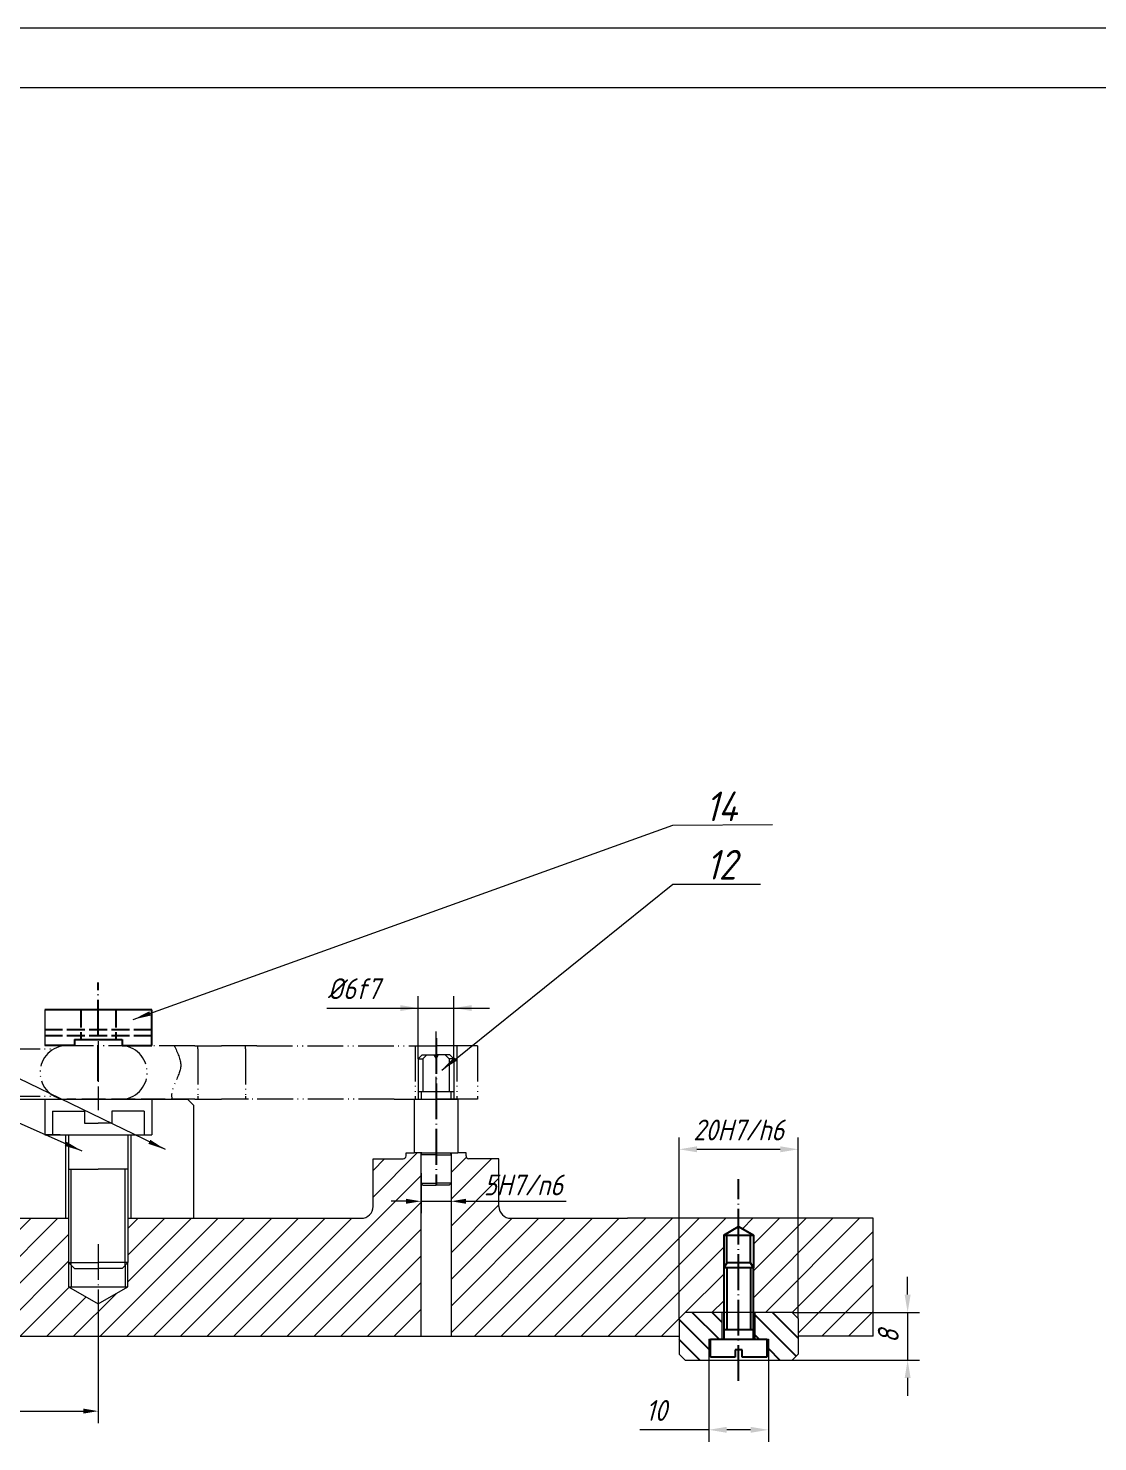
# Model space of a CAD drawing. Header units: millimetres. Extents: x 0 to 841, y 0 to 594.
# Drawn here: x 335.2 to 514.9, y 356.6 to 594 of the extents above; entities that cross this region are included whole.
import ezdxf

# ---------------------------------------------------------------- set-up
doc = ezdxf.new("R2010")
doc.units = ezdxf.units.MM
for name, pattern in [('双点画线-25', [8.5, 6, -0.75, 0.125, -0.75, 0.125, -0.75]), ('点画线-25', [7.625, 6, -0.75, 0.125, -0.75]), ('虚线', [5, 4, -1]), ('虚线-25', [3.75, 3, -0.75])]:
    doc.linetypes.add(name, pattern=pattern)
doc.layers.get('0').update_dxf_attribs({"lineweight": 18})
for name, color, linetype, lineweight in [('剖面符号', 6, 'Continuous', 18), ('剖面线', 3, 'Continuous', 25), ('图框标题栏-粗线', 3, 'Continuous', 18), ('图框标题栏-细线', 7, 'Continuous', 18), ('尺寸', 2, 'Continuous', 18), ('粗实线', 7, 'Continuous', 50), ('细双点画线', 6, '双点画线-25', 25), ('细实线', 7, 'Continuous', 18), ('细点画线', 1, '点画线-25', 25), ('细虚线', 2, '虚线-25', 25), ('虚线', 2, '虚线', 18)]:
    doc.layers.add(name, color=color, linetype=linetype, lineweight=lineweight)
doc.styles.add('工程字体', font='gbeitc.shx', dxfattribs={"bigfont": 'gbcbig.shx'})
doc.styles.add('汉字', font='gbeitc.shx', dxfattribs={"bigfont": 'gbcbig.shx'})
doc.dimstyles.new('GB', dxfattribs={"dimtxt": 3.5, "dimasz": 3, "dimexe": 2, "dimexo": 0, "dimgap": 1.5, "dimtad": 1, "dimdec": 3, "dimdsep": 46, "dimtxsty": '汉字', "dimcen": 0, "dimdle": 6, "dimclrd": 256, "dimclre": 256, "dimclrt": 256, "dimadec": 1, "dimazin": 2, "dimtfac": 0.7, "dimtdec": 3, "dimtmove": 0, "dimatfit": 3, "dimfxl": 1, "dimtolj": 1, "dimarcsym": 0})
doc.dimstyles.new('国标', dxfattribs={"dimtxt": 3.5, "dimasz": 2.5, "dimexe": 2, "dimexo": 0, "dimgap": 1, "dimtad": 1, "dimdec": 3, "dimdsep": 46, "dimtxsty": '工程字体', "dimcen": 2.5, "dimdle": 5, "dimclrd": 256, "dimclre": 256, "dimclrt": 256, "dimazin": 2, "dimtfac": 0.7, "dimtdec": 3, "dimtmove": 0, "dimatfit": 2, "dimfxl": 1, "dimtolj": 1, "dimarcsym": 0})

# ---------------------------------------------------------------- blocks, each defined once
blk = doc.blocks.new('*X1')
at = {"layer": '尺寸', "lineweight": 0}
for points in [[(398.72, 397.37), (398.72, 396.54), (401.22, 396.95)], [(408.76, 397.37), (408.76, 396.54), (406.26, 396.95)]]:
    blk.add_hatch(color=256, dxfattribs=at).paths.add_polyline_path(points, flags=0)
at = {"layer": '尺寸'}
for p, q in [((401.22, 401.65), (401.22, 394.95)), ((406.26, 401.65), (406.26, 394.95)), ((398.72, 396.95), (396.22, 396.95)), ((401.22, 396.95), (406.26, 396.95)), ((408.76, 396.95), (425.59, 396.95))]:
    blk.add_line(p, q, dxfattribs=at)
at = {"layer": '尺寸', "lineweight": 0, "insert": (418.42, 399.7), "char_height": 3.5, "width": 58.5, "attachment_point": 5, "style": '工程字体'}
blk.add_mtext('5H7/n6', dxfattribs=at)
blk = doc.blocks.new('*X10')
at = {"layer": '尺寸', "lineweight": 0}
for points in [[(308.72, 362.12), (308.72, 361.29), (306.22, 361.7)], [(344.49, 362.12), (344.49, 361.29), (346.99, 361.7)]]:
    blk.add_hatch(color=256, dxfattribs=at).paths.add_polyline_path(points, flags=0)
at = {"layer": '尺寸'}
for p, q in [((306.22, 392.06), (306.22, 359.7)), ((346.99, 377.49), (346.99, 359.7)), ((308.72, 361.7), (344.49, 361.7))]:
    blk.add_line(p, q, dxfattribs=at)
at = {"layer": '尺寸', "lineweight": 0, "insert": (326.6, 364.45), "char_height": 3.5, "width": 17, "attachment_point": 5, "style": '工程字体'}
blk.add_mtext('40', dxfattribs=at)
blk = doc.blocks.new('*X16')
at = {"layer": '尺寸', "lineweight": 0}
for points in [[(452.59, 359.06), (452.59, 358.06), (449.59, 358.56)], [(456.59, 359.06), (456.59, 358.06), (459.59, 358.56)]]:
    blk.add_hatch(color=256, dxfattribs=at).paths.add_polyline_path(points, flags=0)
at = {"layer": '尺寸'}
for p, q in [((449.59, 370.27), (449.59, 356.56)), ((459.59, 370.27), (459.59, 356.56)), ((449.59, 358.56), (438, 358.56)), ((456.59, 358.56), (452.59, 358.56))]:
    blk.add_line(p, q, dxfattribs=at)
at = {"layer": '尺寸', "lineweight": 0, "insert": (440.74, 361.81), "char_height": 3.5, "width": 15.5, "attachment_point": 5, "style": '汉字'}
blk.add_mtext('10', dxfattribs=at)
blk = doc.blocks.new('*X17')
at = {"layer": '尺寸', "lineweight": 0}
for points in [[(482.48, 381.27), (483.48, 381.27), (482.98, 378.27)], [(482.48, 367.27), (483.48, 367.27), (482.98, 370.27)]]:
    blk.add_hatch(color=256, dxfattribs=at).paths.add_polyline_path(points, flags=0)
at = {"layer": '尺寸'}
for p, q in [((482.98, 381.27), (482.98, 384.27)), ((463.59, 378.27), (484.98, 378.27)), ((482.98, 378.27), (482.98, 370.27)), ((463.59, 370.27), (484.98, 370.27)), ((482.98, 367.27), (482.98, 364.27))]:
    blk.add_line(p, q, dxfattribs=at)
at = {"layer": '尺寸', "lineweight": 0, "insert": (479.73, 374.27), "char_height": 3.5, "width": 7, "attachment_point": 5, "rotation": 90, "style": '汉字'}
blk.add_mtext('8', dxfattribs=at)
blk = doc.blocks.new('*X18')
at = {"layer": '尺寸', "lineweight": 0}
for points in [[(447.59, 406.18), (447.59, 405.18), (444.59, 405.68)], [(461.59, 406.18), (461.59, 405.18), (464.59, 405.68)]]:
    blk.add_hatch(color=256, dxfattribs=at).paths.add_polyline_path(points, flags=0)
at = {"layer": '尺寸'}
for p, q in [((444.59, 377.27), (444.59, 407.68)), ((464.59, 377.27), (464.59, 407.68)), ((447.59, 405.68), (461.59, 405.68))]:
    blk.add_line(p, q, dxfattribs=at)
at = {"layer": '尺寸', "lineweight": 0, "insert": (454.59, 408.93), "char_height": 3.5, "width": 68.5, "attachment_point": 5, "style": '汉字'}
blk.add_mtext('20H7/h6', dxfattribs=at)
blk = doc.blocks.new('*X34')
at = {"layer": '尺寸', "linetype": 'Continuous', "lineweight": 0}
for points in [[(400.74, 429.41), (397.74, 429.91), (397.74, 428.91)], [(406.74, 429.41), (409.74, 429.91), (409.74, 428.91)]]:
    blk.add_hatch(color=256, dxfattribs=at).paths.add_polyline_path(points, flags=0)
for p, q in [((400.74, 420.9), (400.74, 431.41)), ((406.74, 420.9), (406.74, 431.41)), ((385.4, 429.41), (412.74, 429.41))]:
    blk.add_line(p, q, dxfattribs=at)
at = {"layer": '尺寸', "color": 2, "lineweight": 0, "insert": (389.9, 432.66), "char_height": 3.5, "width": 18, "attachment_point": 5, "style": '汉字'}
blk.add_mtext('%%C6f7', dxfattribs=at)
blk = doc.blocks.new('*X46')
at = {"layer": '尺寸', "linetype": 'Continuous', "lineweight": 0}
blk.add_hatch(color=256, dxfattribs=at).paths.add_polyline_path([(344.26, 405.38), (341.36, 406.26), (341.67, 406.95)], flags=0)
for p, q in [((125.9, 502.74), (114.98, 502.74)), ((344.26, 405.38), (125.9, 502.74))]:
    blk.add_line(p, q, dxfattribs=at)
at = {"layer": '尺寸', "lineweight": 0}
blk.add_line((114.98, 502.74), (114.98, 502.74), dxfattribs=at)
blk = doc.blocks.new('*X47')
at = {"layer": '尺寸', "linetype": 'Continuous', "lineweight": 0}
blk.add_hatch(color=256, dxfattribs=at).paths.add_polyline_path([(358.28, 405.63), (355.41, 406.6), (355.74, 407.28)], flags=0)
for p, q in [((125.9, 518.02), (114.98, 518.02)), ((358.28, 405.63), (125.9, 518.02))]:
    blk.add_line(p, q, dxfattribs=at)
at = {"layer": '尺寸', "lineweight": 0}
blk.add_line((114.98, 518.02), (114.98, 518.02), dxfattribs=at)
blk = doc.blocks.new('*X49')
at = {"layer": '尺寸', "linetype": 'Continuous', "lineweight": 0}
blk.add_hatch(color=256, dxfattribs=at).paths.add_polyline_path([(404.69, 418.99), (406.79, 421.16), (407.26, 420.57)], flags=0)
for p, q in [((404.69, 418.99), (443.55, 450.22)), ((443.55, 450.22), (458.27, 450.22))]:
    blk.add_line(p, q, dxfattribs=at)
at = {"layer": '尺寸', "lineweight": 0}
blk.add_line((458.27, 450.22), (458.27, 450.22), dxfattribs=at)
blk = doc.blocks.new('*X51')
at = {"layer": '尺寸', "linetype": 'Continuous', "lineweight": 0}
blk.add_hatch(color=256, dxfattribs=at).paths.add_polyline_path([(352.88, 427.49), (355.57, 428.86), (355.83, 428.15)], flags=0)
for p, q in [((352.88, 427.49), (443.55, 460.11)), ((443.55, 460.11), (460.28, 460.27))]:
    blk.add_line(p, q, dxfattribs=at)
at = {"layer": '尺寸', "lineweight": 0}
blk.add_line((460.28, 460.27), (460.28, 460.27), dxfattribs=at)

msp = doc.modelspace()

# ---------------------------------------------------------------- hatches: boundary and pattern name
at = {"layer": '剖面符号', "lineweight": 0}
h = msp.add_hatch(dxfattribs=at)
h.set_pattern_fill('ANSI31', color=256, style=0)
edge = h.paths.add_edge_path(flags=0)
edge.add_arc((294.827, 487.8914), 2, 0, 90)
edge.add_line((294.827, 489.8914), (287.8008, 489.8914))
edge.add_line((287.8008, 489.8914), (286.8008, 488.8914))
edge.add_line((286.8008, 488.8914), (286.8008, 481.6414))
edge.add_line((286.8008, 481.6414), (286.8023, 467.6592))
edge.add_line((286.8023, 467.6592), (287.8024, 466.6559))
edge.add_line((287.8024, 466.6559), (294.8238, 466.6447))
edge.add_arc((294.827, 468.6447), 2, 269.908238, 360.000008)
edge.add_line((296.827, 468.6447), (296.827, 487.8914))
h.paths.add_polyline_path([(280.8401, 481.6021), (280.8008, 481.6414), (280.8008, 488.1414), (280.8401, 488.1808), (280.8401, 488.8914), (279.8401, 489.8914), (277.1256, 489.8914), (276.1256, 488.8914), (276.1256, 467.6414), (277.1256, 466.6414), (279.8401, 466.6414), (280.8401, 467.6414)], flags=0)
h.paths.add_polyline_path([(255.2155, 490.5242), (255.2155, 492.6416), (254.2155, 493.6416), (253.3055, 493.6416), (252.3055, 492.6416), (252.3055, 467.6414), (253.3055, 466.6414), (254.2155, 466.6414), (255.2155, 467.6414)], flags=0)
edge = h.paths.add_edge_path(flags=0)
edge.add_spline(control_points=[(237.0877, 466.6038), (236.5944, 474.4345), (238.8482, 482.1442), (241.1021, 489.8538)], knot_values=[0, 0, 0, 0, 23.72052048, 23.72052048, 23.72052048, 23.72052048], weights=[1, 1, 1, 1], degree=3, periodic=0)
edge.add_line((241.1021, 489.8538), (234.5327, 489.8538))
edge.add_line((234.5327, 489.8538), (232.3911, 489.8538))
edge.add_line((232.3911, 489.8538), (232.3911, 466.6038))
edge.add_line((232.3911, 466.6038), (237.0877, 466.6038))
edge = h.paths.add_edge_path(flags=0)
edge.add_spline(control_points=[(216.1767, 466.6038), (215.9224, 461.789), (216.1268, 451.6246), (225.4974, 433.238), (241.3329, 449.1507), (237.4989, 460.0761), (237.0877, 466.6038)], knot_values=[0, 0, 0, 0, 15.54337149, 31.96776764, 45.25598584, 65.62408294, 65.62408294, 65.62408294, 65.62408294], weights=[1, 1, 1, 1, 1, 1, 1], degree=3, periodic=0)
edge.add_line((237.0877, 466.6038), (231.3911, 466.6038))
edge.add_line((231.3911, 466.6038), (231.3911, 458.2038))
edge.add_line((231.3911, 458.2038), (231.3911, 457.7796))
edge.add_line((231.3911, 457.7796), (231.3911, 456.6038))
edge.add_line((231.3911, 456.6038), (231.3911, 451.6038))
edge.add_line((231.3911, 451.6038), (230.7913, 451.6038))
edge.add_line((230.7913, 451.6038), (230.7913, 446.6038))
edge.add_line((230.7913, 446.6038), (227.3927, 444.6416))
edge.add_line((227.3927, 444.6416), (223.9941, 446.6038))
edge.add_line((223.9941, 446.6038), (223.9941, 451.6038))
edge.add_line((223.9941, 451.6038), (223.3943, 451.6038))
edge.add_line((223.3943, 451.6038), (223.3943, 456.6038))
edge.add_line((223.3943, 456.6038), (223.3943, 458.2038))
edge.add_line((223.3943, 458.2038), (223.3943, 466.6038))
edge.add_line((223.3943, 466.6038), (223.3927, 466.6038))
edge.add_line((223.3927, 466.6038), (216.1767, 466.6038))
edge = h.paths.add_edge_path(flags=0)
edge.add_line((222.3943, 489.8538), (220.2527, 489.8538))
edge.add_line((220.2527, 489.8538), (218.5962, 489.8538))
edge.add_line((218.5962, 489.8538), (216.7877, 489.8538))
edge.add_spline(control_points=[(216.7877, 489.8538), (216.9002, 485.0683), (217.0878, 477.0888), (216.3369, 469.6371), (216.1767, 466.6038)], knot_values=[0, 0, 0, 0, 13.95784731, 23.27401757, 23.27401757, 23.27401757, 23.27401757], weights=[1, 1, 1, 1, 1], degree=3, periodic=0)
edge.add_line((216.1767, 466.6038), (222.3943, 466.6038))
edge.add_line((222.3943, 466.6038), (222.3943, 489.8538))
edge = h.paths.add_edge_path(flags=0)
edge.add_line((195.9334, 383.0479), (194.2491, 384.0204))
edge.add_line((194.2491, 384.0204), (194.2491, 386.5204))
edge.add_line((194.2491, 386.5204), (193.9334, 386.5204))
edge.add_line((193.9334, 386.5204), (193.9334, 388.0002))
edge.add_line((193.9334, 388.0002), (193.9334, 393.5034))
edge.add_line((193.9334, 393.5034), (193.5339, 393.5034))
edge.add_line((193.5339, 393.5034), (193.5339, 394.0873))
edge.add_line((193.5339, 394.0873), (176.1915, 394.0873))
edge.add_line((176.1915, 394.0873), (176.1915, 403.687))
edge.add_line((176.1915, 403.687), (165.6371, 403.687))
edge.add_arc((165.6371, 405.687), 2, 180, 270, ccw=False)
edge.add_line((163.6371, 405.687), (163.6371, 409.285))
edge.add_line((163.6371, 409.285), (159.3415, 409.285))
edge.add_line((159.3415, 409.285), (159.3415, 403.687))
edge.add_line((159.3415, 403.687), (156.9052, 403.687))
edge.add_line((156.9052, 403.687), (156.9052, 374.2674))
edge.add_line((156.9052, 374.2674), (255.7155, 374.2674))
edge.add_line((255.7155, 374.2674), (255.7155, 394.0873))
edge.add_line((255.7155, 394.0873), (198.333, 394.0873))
edge.add_line((198.333, 394.0873), (198.333, 393.5034))
edge.add_line((198.333, 393.5034), (197.9334, 393.5034))
edge.add_line((197.9334, 393.5034), (197.9334, 388.0002))
edge.add_line((197.9334, 388.0002), (197.9334, 386.5204))
edge.add_line((197.9334, 386.5204), (197.6178, 386.5204))
edge.add_line((197.6178, 386.5204), (197.6178, 384.0204))
edge.add_line((197.6178, 384.0204), (195.9334, 383.0479))
edge = h.paths.add_edge_path(flags=0)
edge.add_line((302.6923, 405.0621), (301.5256, 405.0621))
edge.add_line((301.5256, 405.0621), (299.6133, 405.0621))
edge.add_line((299.6133, 405.0621), (299.6133, 404.5819))
edge.add_arc((299.1133, 404.5819), 0.5, 270, 360, ccw=False)
edge.add_line((299.1133, 404.0819), (293.3313, 404.0819))
edge.add_line((293.3313, 404.0819), (293.3313, 396.0873))
edge.add_arc((291.3313, 396.0873), 2, 270, 360, ccw=False)
edge.add_line((291.3313, 394.0873), (255.7155, 394.0873))
edge.add_line((255.7155, 394.0873), (255.7155, 374.2674))
edge.add_line((255.7155, 374.2674), (302.6923, 374.2674))
edge.add_line((302.6923, 374.2674), (302.6923, 405.0621))
edge = h.paths.add_edge_path(flags=0)
edge.add_line((341.9865, 386.6873), (341.9865, 390.1873))
edge.add_line((341.9865, 390.1873), (341.9865, 394.0873))
edge.add_line((341.9865, 394.0873), (330.9865, 394.0873))
edge.add_line((330.9865, 394.0873), (321.0998, 394.0873))
edge.add_arc((321.0998, 396.0873), 2, 180, 270, ccw=False)
edge.add_line((319.0998, 396.0873), (319.0998, 404.0819))
edge.add_line((319.0998, 404.0819), (313.3178, 404.0819))
edge.add_arc((313.3178, 404.5819), 0.5, 180, 270, ccw=False)
edge.add_line((312.8178, 404.5819), (312.8178, 405.0621))
edge.add_line((312.8178, 405.0621), (310.9055, 405.0621))
edge.add_line((310.9055, 405.0621), (309.7388, 405.0621))
edge.add_line((309.7388, 405.0621), (309.7388, 374.2674))
edge.add_line((309.7388, 374.2674), (401.2155, 374.2674))
edge.add_line((401.2155, 374.2674), (401.2155, 405.0621))
edge.add_line((401.2155, 405.0621), (400.0489, 405.0621))
edge.add_line((400.0489, 405.0621), (398.6975, 405.0621))
edge.add_line((398.6975, 405.0621), (398.6975, 404.5819))
edge.add_arc((398.1975, 404.5819), 0.5, 270, 360, ccw=False)
edge.add_line((398.1975, 404.0819), (393.16, 404.0819))
edge.add_line((393.16, 404.0819), (393.16, 396.0873))
edge.add_arc((391.16, 396.0873), 2, 270, 360, ccw=False)
edge.add_line((391.16, 394.0873), (362.9865, 394.0873))
edge.add_line((362.9865, 394.0873), (351.9865, 394.0873))
edge.add_line((351.9865, 394.0873), (351.9865, 390.1873))
edge.add_line((351.9865, 390.1873), (351.9865, 386.6873))
edge.add_line((351.9865, 386.6873), (351.9865, 382.5872))
edge.add_line((351.9865, 382.5872), (346.9865, 379.7372))
edge.add_line((346.9865, 379.7372), (341.9865, 382.5872))
edge.add_line((341.9865, 382.5872), (341.9865, 386.6873))
edge = h.paths.add_edge_path(flags=0)
edge.add_line((452.0866, 385.7674), (452.0866, 391.2674))
edge.add_line((452.0866, 391.2674), (454.5866, 392.7108))
edge.add_line((454.5866, 392.7108), (454.5866, 394.0873))
edge.add_line((454.5866, 394.0873), (435.8951, 394.0873))
edge.add_line((435.8951, 394.0873), (416.3177, 394.0873))
edge.add_arc((416.3177, 396.0873), 2, 180, 270, ccw=False)
edge.add_line((414.3177, 396.0873), (414.3177, 404.0819))
edge.add_line((414.3177, 404.0819), (409.2802, 404.0819))
edge.add_arc((409.2802, 404.5819), 0.5, 180, 270, ccw=False)
edge.add_line((408.7802, 404.5819), (408.7802, 405.0621))
edge.add_line((408.7802, 405.0621), (407.3822, 405.0621))
edge.add_line((407.3822, 405.0621), (406.2621, 405.0621))
edge.add_line((406.2621, 405.0621), (406.2621, 374.2674))
edge.add_line((406.2621, 374.2674), (444.5866, 374.2674))
edge.add_line((444.5866, 374.2674), (444.5866, 377.2674))
edge.add_line((444.5866, 377.2674), (445.5866, 378.2674))
edge.add_line((445.5866, 378.2674), (452.0866, 378.2674))
edge.add_line((452.0866, 378.2674), (452.0866, 385.7674))
h.paths.add_polyline_path([(477.2092, 394.0873), (454.5866, 394.0873), (454.5866, 392.7108), (457.0866, 391.2674), (457.0866, 385.7674), (457.0866, 378.2674), (463.5866, 378.2674), (464.5866, 377.2674), (464.5866, 374.2674), (477.2092, 374.2674)], flags=0)
at = {"layer": '剖面符号', "lineweight": 25}
h = msp.add_hatch(dxfattribs=at)
h.set_pattern_fill('ANSI31', color=256, scale=0.75, angle=90, style=0)
h.paths.add_polyline_path([(444.5866, 371.2674), (445.5866, 370.2674), (449.5866, 370.2674), (449.5866, 373.7674), (451.8366, 373.7674), (451.8366, 378.2674), (445.5866, 378.2674), (444.5866, 377.2674)], flags=0)
h.paths.add_polyline_path([(459.5866, 373.7674), (459.5866, 370.2674), (463.5866, 370.2674), (464.5866, 371.2674), (464.5866, 377.2674), (463.5866, 378.2674), (457.3366, 378.2674), (457.3366, 373.7674), (459.3366, 373.7674)], flags=0)

# ---------------------------------------------------------------- linework, layer by layer
at = {"lineweight": 25}
for p, q in [((452.5866, 386.6334), (452.5866, 391.2674)), ((456.5866, 386.6334), (456.5866, 391.2674))]:
    msp.add_line(p, q, dxfattribs=at)
at = {"layer": '剖面线', "lineweight": 0}
for p, q in [((342.4365, 386.2373), (342.4365, 402.367)), ((351.5365, 386.2373), (351.5365, 402.367)), ((341.9865, 386.6873), (341.9865, 382.5872)), ((351.9865, 382.5872), (351.9865, 386.6873))]:
    msp.add_line(p, q, dxfattribs=at)
at = {"layer": '剖面线', "lineweight": 25}
for p, q in [((452.0866, 391.2674), (452.0866, 385.7674)), ((457.0866, 391.2674), (457.0866, 385.7674))]:
    msp.add_line(p, q, dxfattribs=at)
at = {"layer": '剖面线'}
for p, q in [((452.5866, 385.7674), (452.5866, 375.3674)), ((456.5866, 385.7674), (456.5866, 375.3674))]:
    msp.add_line(p, q, dxfattribs=at)
at = {"layer": '图框标题栏-粗线'}
msp.add_line((831, 584), (25, 584), dxfattribs=at)
at = {"layer": '图框标题栏-细线'}
msp.add_line((841, 594), (0, 594), dxfattribs=at)
at = {"layer": '粗实线', "lineweight": 25}
for p, q in [((452.5866, 386.6334), (452.0866, 385.7674)), ((457.0866, 385.7674), (452.0866, 385.7674)), ((452.0866, 385.7674), (452.0866, 373.7674)), ((456.5866, 386.6334), (452.5866, 386.6334)), ((457.0866, 385.7674), (456.5866, 386.6334)), ((457.0866, 373.7674), (457.0866, 385.7674)), ((457.0866, 375.3674), (452.0866, 375.3674)), ((449.8583, 370.7674), (449.8583, 373.7674)), ((449.8583, 373.7674), (459.3366, 373.7674)), ((459.3366, 373.7674), (459.3366, 370.7674)), ((453.9866, 370.7674), (449.8583, 370.7674)), ((455.1866, 372.0174), (453.9866, 372.0174)), ((453.9866, 372.0174), (453.9866, 370.7674)), ((455.1866, 370.7674), (455.1866, 372.0174)), ((459.3366, 370.7674), (455.1866, 370.7674))]:
    msp.add_line(p, q, dxfattribs=at)
at = {"layer": '细双点画线', "lineweight": 0}
for p, q in [((363.2155, 423.0873), (341.7155, 423.0873)), ((363.2155, 423.0873), (363.7155, 423.0873)), ((363.7155, 423.0873), (367.7155, 423.0873)), ((363.7155, 422.5873), (363.7155, 423.0873)), ((371.7155, 423.0873), (367.7155, 423.0873)), ((372.2155, 423.0873), (371.7155, 423.0873)), ((371.7155, 422.5873), (371.7155, 423.0873)), ((373.6458, 423.0873), (372.2155, 423.0873)), ((373.6458, 423.0873), (399.7155, 423.0873)), ((399.7155, 423.0873), (403.7155, 423.0873)), ((400.2155, 423.0873), (400.2155, 414.0873)), ((407.7155, 423.0873), (403.7155, 423.0873)), ((407.2155, 423.0873), (407.2155, 414.0873)), ((410.7155, 423.0873), (407.7155, 423.0873)), ((410.7155, 423.0873), (410.7155, 414.0873)), ((314.2155, 422.5873), (339.654, 422.5873)), ((363.7155, 422.5873), (363.7155, 414.5873)), ((371.7155, 422.5873), (371.7155, 414.5873)), ((314.2155, 414.5873), (339.654, 414.5873)), ((363.2155, 414.0873), (367.7155, 414.0873)), ((372.2155, 414.0873), (367.7155, 414.0873)), ((371.7155, 414.5873), (371.7155, 414.0873)), ((396.7155, 414.0873), (372.2155, 414.0873)), ((396.7155, 414.0873), (399.7155, 414.0873)), ((410.7155, 414.0873), (407.7155, 414.0873))]:
    msp.add_line(p, q, dxfattribs=at)
for centre, start, end in [((341.7155, 418.5873), 90, 270), ((350.7155, 418.5873), 270, 90)]:
    msp.add_arc(centre, 4.5, start, end, dxfattribs=at)
msp.add_open_spline([(359.7547, 423.0873), (360.3027, 421.9265), (361.3985, 419.6054), (359.9575, 417.4205), (358.9603, 414.0873), (359.7547, 414.0873)], degree=3, knots=[0, 0, 0, 0, 1247.29263554, 2494.13985383, 3346.44154393, 3346.44154393, 3346.44154393, 3346.44154393], dxfattribs=at)
at = {"layer": '细实线', "lineweight": 25}
for p, q in [((355.9865, 429.1359), (337.9865, 429.1359)), ((355.9865, 424.1359), (355.9865, 429.1359)), ((342.9865, 423.1359), (337.9865, 423.1359)), ((342.9865, 424.1359), (342.9865, 423.1359)), ((342.9865, 424.1359), (350.9865, 424.1359)), ((350.9865, 424.1359), (350.9865, 423.1359)), ((350.9865, 423.1359), (355.9865, 423.1359)), ((355.9865, 423.1359), (355.9865, 424.1359)), ((452.0866, 391.2674), (454.5866, 392.7108)), ((454.5866, 392.7108), (457.0866, 391.2674)), ((452.0866, 391.2674), (457.0866, 391.2674))]:
    msp.add_line(p, q, dxfattribs=at)
at = {"layer": '细实线', "lineweight": 0}
for p, q in [((337.9865, 429.1359), (337.9865, 423.1359)), ((331.9865, 414.0873), (361.9865, 414.0873)), ((337.9865, 414.0873), (337.9865, 408.0873)), ((355.9865, 414.0873), (355.9865, 408.0873)), ((362.9865, 413.0873), (361.9865, 414.0873)), ((400.0489, 414.0873), (407.3822, 414.0873)), ((339.2891, 412.0873), (344.7045, 412.0873)), ((339.2891, 412.0873), (339.2891, 408.0873)), ((344.6759, 412.0873), (344.6759, 410.0873)), ((354.6838, 412.0873), (349.2685, 412.0873)), ((349.297, 412.0873), (349.297, 410.0873)), ((354.6838, 412.0873), (354.6838, 408.0873)), ((362.9865, 413.0873), (362.9865, 394.0873)), ((344.6759, 410.0873), (346.9865, 410.0873)), ((349.297, 410.0873), (346.9865, 410.0873)), ((340.5617, 408.0873), (337.9865, 408.0873)), ((337.9865, 408.0873), (355.9865, 408.0873)), ((341.4865, 408.0873), (341.4865, 394.0873)), ((341.9865, 408.0873), (341.9865, 390.1873)), ((341.9865, 408.0873), (351.9865, 408.0873)), ((351.9865, 408.0873), (351.9865, 390.1873)), ((352.4865, 408.0873), (352.4865, 394.0873)), ((393.16, 396.0873), (393.16, 404.0819)), ((393.16, 404.0819), (398.1975, 404.0819)), ((398.6975, 404.5819), (398.6975, 405.0621)), ((398.6975, 405.0621), (400.0489, 405.0621)), ((401.3589, 405.0621), (400.0489, 405.0621)), ((401.3589, 405.0621), (401.2155, 404.7266)), ((401.2155, 405.0621), (401.2155, 374.2674)), ((406.1188, 405.0621), (406.2621, 404.7266)), ((406.1188, 405.0621), (407.3822, 405.0621)), ((406.2621, 405.0621), (406.2621, 374.2674)), ((406.2621, 404.7266), (406.2621, 400.0143)), ((408.7802, 405.0621), (407.3822, 405.0621)), ((408.7802, 404.5819), (408.7802, 405.0621)), ((414.3177, 404.0819), (409.2802, 404.0819)), ((414.3177, 396.0873), (414.3177, 404.0819)), ((341.9865, 402.367), (346.9865, 402.367)), ((351.9865, 402.367), (346.9865, 402.367)), ((405.9288, 399.6809), (406.2621, 400.0143)), ((330.9865, 394.0873), (341.9865, 394.0873)), ((351.9865, 394.0873), (362.9865, 394.0873)), ((362.9865, 394.0873), (391.16, 394.0873)), ((416.3177, 394.0873), (435.8951, 394.0873)), ((477.2092, 394.0873), (435.8951, 394.0873)), ((477.2092, 374.2674), (477.2092, 394.0873)), ((341.9865, 390.1873), (341.9865, 386.6873)), ((351.9865, 390.1873), (351.9865, 386.6873)), ((341.9865, 386.6873), (346.9865, 386.6873)), ((341.9865, 386.6873), (342.9865, 385.6873)), ((342.4365, 386.2373), (342.4365, 382.5872)), ((342.9865, 385.6873), (346.9865, 385.6873)), ((351.9865, 386.6873), (346.9865, 386.6873)), ((350.9865, 385.6873), (346.9865, 385.6873)), ((351.9865, 386.6873), (350.9865, 385.6873)), ((351.5365, 386.2373), (351.5365, 382.5872)), ((341.9865, 382.5872), (351.9865, 382.5872)), ((341.9865, 382.5872), (346.9865, 379.7372)), ((346.9865, 379.7372), (351.9865, 382.5872)), ((144.5712, 374.2674), (444.5866, 374.2674)), ((477.2092, 374.2674), (464.5866, 374.2674))]:
    msp.add_line(p, q, dxfattribs=at)
at = {"layer": '细实线'}
for p, q in [((401.4055, 421.5663), (400.7388, 420.8997)), ((400.7388, 420.8997), (401.5399, 420.8997)), ((400.7388, 420.8997), (400.7388, 414.0873)), ((401.4055, 421.5663), (403.7388, 421.5663)), ((402.2066, 421.5663), (401.5399, 420.8997)), ((401.5399, 420.8997), (401.5399, 415.4206)), ((403.3937, 421.5663), (403.7388, 420.8997)), ((406.0722, 421.5663), (403.7388, 421.5663)), ((404.084, 421.5663), (403.7388, 420.8997)), ((405.2711, 421.5663), (405.9378, 420.8997)), ((406.7388, 420.8997), (405.9378, 420.8997)), ((405.9378, 420.8997), (405.9378, 415.4206)), ((406.0722, 421.5663), (406.7388, 420.8997)), ((406.7388, 420.8997), (406.7388, 414.0873)), ((400.0489, 414.0873), (400.0489, 405.0621)), ((400.7388, 415.4206), (406.7388, 415.4206)), ((401.2388, 415.4206), (401.2388, 414.0873)), ((406.2388, 415.4206), (406.2388, 414.0873)), ((407.3822, 414.0873), (407.3822, 405.0621)), ((403.7155, 404.7266), (401.2155, 404.7266)), ((401.2155, 404.7266), (401.2155, 400.0143)), ((401.3589, 405.0621), (406.1188, 405.0621)), ((403.7155, 404.7266), (406.2621, 404.7266)), ((401.2155, 400.0143), (401.5489, 399.6809)), ((401.2155, 400.0143), (403.7388, 400.0143)), ((401.5489, 399.6809), (403.7388, 399.6809)), ((406.2621, 400.0143), (403.7388, 400.0143)), ((405.9288, 399.6809), (403.7388, 399.6809)), ((444.5866, 377.2674), (445.5866, 378.2674)), ((463.5866, 378.2674), (445.5866, 378.2674)), ((451.8366, 373.7674), (451.8366, 378.2674)), ((457.3366, 373.7674), (457.3366, 378.2674)), ((463.5866, 378.2674), (464.5866, 377.2674)), ((444.5866, 377.2674), (444.5866, 371.2674)), ((464.5866, 377.2674), (464.5866, 371.2674)), ((449.5866, 373.7674), (449.5866, 370.2674)), ((449.5866, 373.7674), (454.5866, 373.7674)), ((454.5866, 373.7674), (459.5866, 373.7674)), ((459.5866, 373.7674), (459.5866, 370.2674)), ((444.5866, 371.2674), (445.5866, 370.2674)), ((463.5866, 370.2674), (464.5866, 371.2674)), ((445.5866, 370.2674), (463.5866, 370.2674))]:
    msp.add_line(p, q, dxfattribs=at)
at = {"layer": '细实线', "lineweight": 0}
for centre, radius, start, end in [((398.1975, 404.5819), 0.5, 270, 0), ((409.2802, 404.5819), 0.5, 180, 270), ((391.16, 396.0873), 2, 270, 0), ((416.3177, 396.0873), 2, 180, 270)]:
    msp.add_arc(centre, radius, start, end, dxfattribs=at)
at = {"layer": '细点画线'}
for p, q in [((346.9865, 417.1873), (346.9865, 433.6951)), ((403.7388, 424.3476), (403.7388, 399.7333)), ((454.5866, 366.7942), (454.5866, 400.6634))]:
    msp.add_line(p, q, dxfattribs=at)
at = {"layer": '细点画线', "lineweight": 0}
for p, q in [((403.7155, 425.4595), (403.7155, 411.9697)), ((346.9865, 423.8713), (346.9865, 412.2423)), ((346.9865, 389.7372), (346.9865, 377.4872))]:
    msp.add_line(p, q, dxfattribs=at)
at = {"layer": '细虚线', "lineweight": 25}
for p, q in [((344.0344, 429.1359), (344.0344, 424.1359)), ((349.9385, 429.1359), (349.9385, 424.1359)), ((337.9865, 425.8244), (355.9865, 425.8244)), ((337.9865, 424.7837), (355.9865, 424.7837))]:
    msp.add_line(p, q, dxfattribs=at)
at = {"layer": '虚线', "lineweight": 0}
for p, q in [((363.2155, 414.0873), (341.7155, 414.0873)), ((363.7155, 414.5873), (363.7155, 414.0873)), ((399.7155, 414.0873), (403.7155, 414.0873)), ((407.7155, 414.0873), (403.7155, 414.0873))]:
    msp.add_line(p, q, dxfattribs=at)

# ---------------------------------------------------------------- block references
at = {"layer": '尺寸', "lineweight": 0}
for name in ['*X47', '*X46', '*X51', '*X49']:
    msp.add_blockref(name, (0, 0), dxfattribs=at)

# ---------------------------------------------------------------- texts
at = {"layer": '尺寸', "lineweight": 0, "char_height": 5, "attachment_point": 1, "style": '汉字'}
for s, insert, width in [('14', (448.9913, 465.7904), 13.286932), ('12', (449.1227, 455.9858), 15.120629)]:
    msp.add_mtext(s, dxfattribs=dict(at, insert=insert, width=width))

# ---------------------------------------------------------------- dimensions: what is measured, and where the dimension line sits
at = {"layer": '尺寸', "lineweight": 0}
dim = msp.add_linear_dim(base=(406.7388, 429.4117), p1=(400.7388, 420.8997), p2=(406.7388, 420.8997), text='%%C6f7', dimstyle='GB', override={"dimsah": 1, "dimclrt": 2, "dimtfill": 1}, dxfattribs=at)
dim.commit()
dim.dimension.update_dxf_attribs({"geometry": '*X34', "text_midpoint": (389.9001, 429.4117), "dimtype": 160})
for base, p1, p2, text, dimstyle, picture, middle in [((464.5866, 405.682), (444.5866, 377.2674), (464.5866, 377.2674), '20H7/h6', 'GB', '*X18', (454.5866, 405.682)), ((406.2621, 396.9527), (401.2155, 401.6527), (406.2621, 401.6527), '5H7/n6', '国标', '*X1', (418.4236, 396.9527)), ((346.9865, 361.7027), (306.2155, 392.0644), (346.9865, 377.4872), '40', '国标', '*X10', (326.601, 361.7027))]:
    dim = msp.add_linear_dim(base=base, p1=p1, p2=p2, text=text, dimstyle=dimstyle, override={"dimsah": 1}, dxfattribs=at)
    dim.commit()
    dim.dimension.update_dxf_attribs({"geometry": picture, "text_midpoint": middle})
dim = msp.add_linear_dim(base=(482.9813, 370.2674), p1=(463.5866, 378.2674), p2=(463.5866, 370.2674), angle=90, dimstyle='GB', override={"dimsah": 1, "dimtzin": 8}, dxfattribs=at)
dim.commit()
dim.dimension.update_dxf_attribs({"geometry": '*X17', "text_midpoint": (482.9813, 374.2674)})
dim = msp.add_linear_dim(base=(459.5866, 358.5596), p1=(449.5866, 370.2674), p2=(459.5866, 370.2674), dimstyle='GB', override={"dimsah": 1, "dimtzin": 8}, dxfattribs=at)
dim.commit()
dim.dimension.update_dxf_attribs({"geometry": '*X16', "text_midpoint": (440.7379, 358.5596), "dimtype": 160})

doc.saveas('drawing.dxf')
